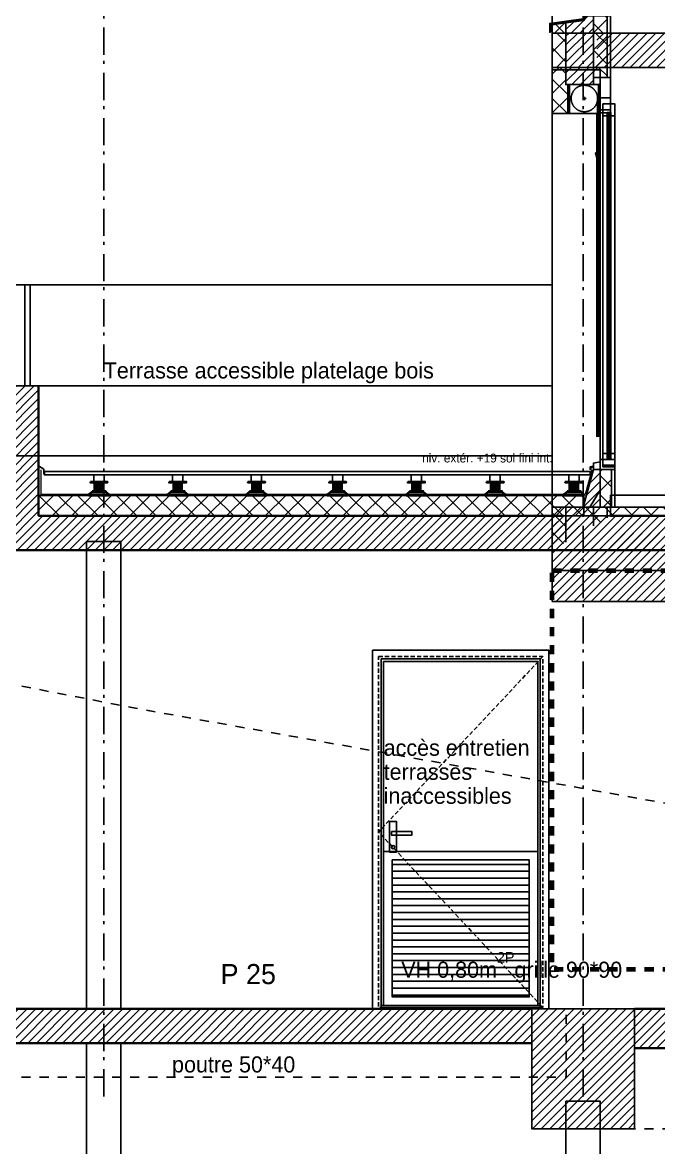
# Model space of a CAD drawing. Header units: centimetres. Extents: x -35664 to 50682, y -23001 to 23705.
# Drawn here: x 8104 to 8475, y -13744 to -13087 of the extents above; entities that cross this region are included whole.
import ezdxf

# ---------------------------------------------------------------- set-up
doc = ezdxf.new("R2010")
doc.units = ezdxf.units.CM
doc.header["$PDMODE"] = 67
for name, pattern in [('Style de ligne -14', [0.147638, 0.098425, -0.049213]), ('Style de ligne -6', [1.04164, 0.625, -0.20828, 0.06943, -0.13893]), ('VW-01', [0.41656, 0.20828, -0.20828]), ('VW-02', [0.69435, 0.48607, -0.20828])]:
    doc.linetypes.add(name, pattern=pattern)
doc.layers.get('0').update_dxf_attribs({"color": 252})
doc.layers.add('B BATI-murs', color=252, linetype='Continuous', lineweight=35)
for name, color, linetype in [('B BATI-murs_Hatch', 252, 'Continuous'), ('B GÈnÈral_Hatch', 252, 'Continuous'), ('B Général', 252, 'Continuous'), ('C ANNOTATIONS-prestations', 252, 'Continuous'), ('C ANNOTATIONS-texte', 252, 'Continuous'), ('GÈnÈral_Hatch', 252, 'Continuous'), ('Général', 252, 'Continuous'), ('prlm-Coupe', 252, 'Continuous'), ('prlm-GT', 242, 'Continuous')]:
    doc.layers.add(name, color=color, linetype=linetype)
doc.styles.add('Eurostile', font='Eurosti.TTF')
doc.styles.add('Eurostile (italic)', font='Eurostib.TTF')
doc.dimstyles.new('100é', dxfattribs={"dimtxt": 16.471002, "dimasz": 6.232178, "dimexe": 10, "dimexo": 25, "dimgap": 1, "dimtad": 1, "dimdec": 1, "dimtxsty": 'Eurostile', "dimblk": 'A 90.VW_SLASH', "dimblk1": 'A 90.VW_SLASH', "dimblk2": 'A 90.VW_SLASH', "dimcen": 0, "dimdle": 10, "dimazin": 0, "dimtfac": 1, "dimtdec": 1, "dimtix": 1, "dimtmove": 0, "dimatfit": 0, "dimldrblk": 'A 90.VW_FILLEDARROW', "dimfxl": 1, "dimfrac": 2, "dimtolj": 1, "dimarcsym": 0})
pattern_1 = [(45, (-23116.8977, 10090.366), (2.4253472, -2.6458333), [])]
pattern_2 = [(315, (-23116.898, 10090.366), (5.656854, 5.656854), []), (45, (-23116.898, 10090.366), (5.656854, -5.656854), [])]
pattern_3 = [(45, (0, 0), (-5.656854, 5.656854), []), (135, (0, 0), (5.656854, 5.656854), [])]
pattern_4 = [(45, (0, 0), (2.42535, -2.64583), [])]

# ---------------------------------------------------------------- blocks, each defined once
blk = doc.blocks.new('A 90.VW_SLASH')
at = {"linetype": 'ByBlock', "lineweight": -2}
blk.add_line((1.6, 0), (-1, 0), dxfattribs=at)
at = {"linetype": 'Continuous', "lineweight": 20, "flags": 128}
blk.add_lwpolyline([(0.5, 0.5), (-0.5, -0.5)], dxfattribs=at)
blk = doc.blocks.new('*D282')
at = {"layer": 'Defpoints', "color": 0, "transparency": 16777216}
for p in [(2577.01, -12422.69), (9144.82, -12422.69), (9110.95, -14019.85)]:
    blk.add_point(p, dxfattribs=at)
at = {"layer": 'prlm-GT', "color": 0, "lineweight": -2, "transparency": 16777216}
for p, q in [((9119.82, -12422.69), (9154.82, -12422.69)), ((9144.82, -14013.62), (9144.82, -12428.93)), ((9135.95, -14019.85), (9154.82, -14019.85))]:
    blk.add_line(p, q, dxfattribs=at)
at = {"layer": 'prlm-GT', "color": 0, "lineweight": -2, "transparency": 16777216, "xscale": 6.232177734375, "yscale": 6.232177734375, "zscale": 6.232177734375}
for p, rotation in [((9144.82, -12422.69), 90), ((9144.82, -14019.85), 270)]:
    blk.add_blockref('A 90.VW_SLASH', p, dxfattribs=dict(at, rotation=rotation))
at = {"layer": 'prlm-GT', "color": 0, "transparency": 16777216, "insert": (9136.56, -13221.27), "char_height": 16.471, "attachment_point": 5, "rotation": 90, "style": 'Eurostile'}
blk.add_mtext('\\A1;1597.16', dxfattribs=at)
blk = doc.blocks.new('A 90.VW_FILLEDARROW')
at = {"linetype": 'Continuous'}
blk.add_hatch(color=250, dxfattribs=at).paths.add_polyline_path([(-1.6, 0.43), (0, 0), (-1.6, -0.43)])
at = {"linetype": 'Continuous', "flags": 128}
blk.add_lwpolyline([(-1.6, 0.43), (0, 0), (-1.6, -0.43)], close=True, dxfattribs=at)
blk = doc.blocks.new('B 90.F 220 All. fixe Coupe (2D)')
at = {"layer": 'B GÈnÈral_Hatch', "linetype": 'Continuous'}
h = blk.add_hatch(dxfattribs=at)
h.set_pattern_fill('02_ISOLANT', color=256, style=0, pattern_type=2)
h.set_pattern_definition(pattern_3)
h.paths.add_polyline_path([(-116.7, 17), (-89.7, 17), (-89.7, 8), (-106.7, 8), (-106.7, 9), (-116.7, 9)])
for points in [[(-89.7, 9), (-89.8, 9), (-89.8, 7.6), (-106.6, 7.6), (-106.6, 9.1), (-116.7, 9.1), (-116.7, 9), (-106.7, 9), (-106.7, 7.5), (-89.7, 7.5)], [(-66.85, -8.15), (-61.85, -9.49), (-66.85, -10.83)], [(-90.4, -15.1), (28.33, -15.1), (28.33, -15.6), (-90.4, -15.6)], [(-90.4, -17.1), (28.33, -17.1), (28.33, -16.6), (-90.4, -16.6)], [(35.26, -13.43), (119.37, -13.43), (119.37, -13.93), (35.26, -13.93)], [(35.26, -15.43), (119.37, -15.43), (119.37, -14.93), (35.26, -14.93)]]:
    blk.add_hatch(color=250, dxfattribs=at).paths.add_polyline_path(points)
at = {"layer": 'B GÈnÈral_Hatch', "linetype": 'Continuous', "lineweight": 18}
h = blk.add_hatch(dxfattribs=at)
h.set_pattern_fill('50_BETON', color=256, style=0, pattern_type=2)
h.set_pattern_definition(pattern_4)
h.paths.add_polyline_path([(-116.7, -7), (-106.7, -7), (-106.7, 9), (-116.7, 9)])
at = {"layer": 'B GÈnÈral_Hatch', "linetype": 'Continuous'}
h = blk.add_hatch(dxfattribs=at)
h.set_pattern_fill('02_ISOLANT', color=256, style=0, pattern_type=2)
h.set_pattern_definition(pattern_3)
h.paths.add_polyline_path([(-116.7, -15), (-116.7, -7), (-110.7, -7), (-110.7, -15)])
at = {"layer": 'GÈnÈral_Hatch', "linetype": 'Continuous'}
h = blk.add_hatch(dxfattribs=at)
h.set_pattern_fill('02_ISOLANT', color=256, style=0, pattern_type=2)
h.set_pattern_definition(pattern_3)
h.paths.add_polyline_path([(140.27, 9), (134.3, 9), (135.41, 17), (140.27, 17)])
at = {"layer": 'GÈnÈral_Hatch', "linetype": 'Continuous', "lineweight": 18}
h = blk.add_hatch(dxfattribs=at)
h.set_pattern_fill('50_BETON', color=256, style=0, pattern_type=2)
h.set_pattern_definition(pattern_4)
h.paths.add_polyline_path([(140.27, -7), (130.27, -7), (130.26, -3), (132.86, -1.5), (134.3, 9), (140.27, 9)])
at = {"layer": 'GÈnÈral_Hatch', "linetype": 'Continuous'}
h = blk.add_hatch(dxfattribs=at)
h.set_pattern_fill('02_ISOLANT', color=256, style=0, pattern_type=2)
h.set_pattern_definition(pattern_3)
h.paths.add_polyline_path([(140.27, -15), (130.27, -15), (130.27, -7), (140.27, -7)])
at = {"layer": 'B Général', "linetype": 'VW-02', "ltscale": 25.4}
for p, q in [((-99.45, -1.75), (-97.45, -1.75)), ((-98.45, -0.75), (-98.45, -2.75))]:
    blk.add_line(p, q, dxfattribs=at)
at = {"layer": 'B Général', "linetype": 'Continuous'}
for p, q in [((-110.7, -7), (-110.7, -17)), ((-98.55, -9.49), (-61.85, -9.49))]:
    blk.add_line(p, q, dxfattribs=at)
at = {"layer": 'B Général', "linetype": 'Continuous', "flags": 128}
for points in [[(-116.7, 17), (-89.7, 17), (-89.7, 8), (-106.7, 8), (-106.7, 9), (-116.7, 9)], [(-116.7, -7), (-106.7, -7), (-106.7, 9), (-116.7, 9)]]:
    blk.add_lwpolyline(points, dxfattribs=at)
for points in [[(129.79, -2.89), (129.06, -7), (128.6, -7), (129.41, -2.44), (131.9, -1), (134.59, 18.5), (139.92, 18.5), (138.67, 17.31), (137.98, 17.35), (138.67, 18), (135.05, 18), (132.4, -1.27)], [(-89.7, 9), (-89.8, 9), (-89.8, 7.6), (-106.6, 7.6), (-106.6, 9.1), (-116.7, 9.1), (-116.7, 9), (-106.7, 9), (-106.7, 7.5), (-89.7, 7.5), (-89.7, 9)], [(-116.7, -15), (-116.7, -7), (-110.7, -7), (-110.7, -15)], [(-110.7, -11), (-110.7, -7), (-106.7, -7), (-106.7, -11)], [(-90.2, -17), (-110.7, -17), (-110.7, -11), (-90.2, -11)], [(-95.31, -12.6), (26.36, -12.6), (26.36, -19.6), (-95.31, -19.6)], [(-66.85, -8.15), (-61.85, -9.49), (-66.85, -10.83)], [(-116.7, -17), (-116.7, -15), (-110.7, -15), (-110.7, -17)]]:
    blk.add_lwpolyline(points, close=True, dxfattribs=at)
at = {"layer": 'B Général', "linetype": 'Continuous', "lineweight": 25, "flags": 128}
blk.add_lwpolyline([(-106.7, -10), (-106.7, 7), (-89.7, 7), (-89.7, -10)], close=True, dxfattribs=at)
at = {"layer": 'B Général', "flags": 128}
for points in [[(-98.8, -11), (-91.87, -11), (-91.87, -17), (-98.8, -17)], [(-88.43, -15.1), (-88.43, -12.6), (-95.31, -12.6), (-95.31, -19.6), (-88.43, -19.6), (-88.43, -17.1), (-90.4, -17.1), (-90.4, -15.1)], [(26.36, -15.1), (26.36, -12.6), (33.24, -12.6), (33.24, -19.6), (26.36, -19.6), (26.36, -17.1), (28.33, -17.1), (28.33, -15.1)], [(37.24, -13.43), (37.24, -12), (30.36, -12), (30.36, -17), (37.24, -17), (37.24, -15.43), (35.26, -15.43), (35.26, -13.43)], [(117.39, -13.43), (117.39, -12), (124.27, -12), (124.27, -17), (117.39, -17), (117.39, -15.43), (119.37, -15.43), (119.37, -13.43)], [(124.27, -17), (130.27, -17), (130.27, -7), (127.86, -7), (126.27, -11), (124.27, -12)], [(-90.4, -15.1), (28.33, -15.1), (28.33, -15.6), (-90.4, -15.6)], [(-90.4, -17.1), (28.33, -17.1), (28.33, -16.6), (-90.4, -16.6)], [(35.26, -13.43), (119.37, -13.43), (119.37, -13.93), (35.26, -13.93)], [(35.26, -15.43), (119.37, -15.43), (119.37, -14.93), (35.26, -14.93)]]:
    blk.add_lwpolyline(points, close=True, dxfattribs=at)
at = {"layer": 'B Général', "linetype": 'Continuous'}
blk.add_open_spline([(-105.23, -5.59), (-104.2, -7.39), (-100.62, -9.48), (-96.47, -9.5), (-92.87, -7.45), (-90.78, -3.87), (-90.76, 0.28), (-92.81, 3.88), (-96.39, 5.98), (-100.54, 6), (-104.14, 3.94), (-106.23, 0.36), (-106.26, -3.79), (-105.23, -5.59)], degree=2, dxfattribs=at)
at = {"layer": 'Général', "linetype": 'Continuous'}
for p, q in [((-89.7, 17), (135.41, 17)), ((37.24, -12), (117.39, -12)), ((117.39, -17), (37.24, -17)), ((137.4, -15), (130.27, -15)), ((140.27, -17), (130.27, -17))]:
    blk.add_line(p, q, dxfattribs=at)
at = {"layer": 'Général', "linetype": 'Continuous', "flags": 128}
for points in [[(140.27, 9), (134.3, 9), (135.41, 17), (140.27, 17)], [(140.27, -7), (130.27, -7), (130.26, -3), (132.86, -1.5), (134.3, 9), (140.27, 9)], [(140.27, -15), (130.27, -15), (130.27, -7), (140.27, -7)]]:
    blk.add_lwpolyline(points, dxfattribs=at)
blk = doc.blocks.new('B 90.PF 208 Coupe')
at = {"layer": 'B GÈnÈral_Hatch', "linetype": 'Continuous'}
h = blk.add_hatch(dxfattribs=at)
h.set_pattern_fill('02_ISOLANT', color=256, style=0, pattern_type=2)
h.set_pattern_definition(pattern_3)
h.paths.add_polyline_path([(-116.7, 17), (-89.7, 17), (-89.7, 8), (-106.7, 8), (-106.7, 9), (-116.7, 9)])
for points in [[(-89.7, 9), (-89.8, 9), (-89.8, 7.6), (-106.6, 7.6), (-106.6, 9.1), (-116.7, 9.1), (-116.7, 9), (-106.7, 9), (-106.7, 7.5), (-89.7, 7.5)], [(-66.85, -8.15), (-61.85, -9.49), (-66.85, -10.83)], [(-90.4, -15.1), (112.33, -15.1), (112.33, -15.6), (-90.4, -15.6)], [(-90.4, -17.1), (112.33, -17.1), (112.33, -16.6), (-90.4, -16.6)]]:
    blk.add_hatch(color=250, dxfattribs=at).paths.add_polyline_path(points)
at = {"layer": 'B GÈnÈral_Hatch', "linetype": 'Continuous', "lineweight": 18}
h = blk.add_hatch(dxfattribs=at)
h.set_pattern_fill('50_BETON', color=256, style=0, pattern_type=2)
h.set_pattern_definition(pattern_4)
h.paths.add_polyline_path([(-116.7, -7), (-106.7, -7), (-106.7, 9), (-116.7, 9)])
h = blk.add_hatch(dxfattribs=at)
h.set_pattern_fill('50_BETON', color=256, style=0, pattern_type=2)
h.set_pattern_definition(pattern_4)
h.paths.add_polyline_path([(140.3, -11), (140.3, -1), (118.3, -7), (118.3, -11)])
at = {"layer": 'B GÈnÈral_Hatch', "linetype": 'Continuous'}
h = blk.add_hatch(dxfattribs=at)
h.set_pattern_fill('02_ISOLANT', color=256, style=0, pattern_type=2)
h.set_pattern_definition(pattern_3)
h.paths.add_polyline_path([(-116.7, -15), (-116.7, -7), (-110.7, -7), (-110.7, -15)])
at = {"layer": 'GÈnÈral_Hatch', "linetype": 'Continuous'}
h = blk.add_hatch(dxfattribs=at)
h.set_pattern_fill('02_ISOLANT', color=256, style=0, pattern_type=2)
h.set_pattern_definition(pattern_3)
h.paths.add_polyline_path([(118.3, -11), (140.3, -11), (140.3, -17.6), (118.3, -17.6)])
at = {"layer": 'B Général', "linetype": 'VW-02', "ltscale": 25.4}
for p, q in [((-99.45, -1.75), (-97.45, -1.75)), ((-98.45, -0.75), (-98.45, -2.75))]:
    blk.add_line(p, q, dxfattribs=at)
at = {"layer": 'B Général', "linetype": 'Continuous'}
for p, q in [((-110.7, -7), (-110.7, -17)), ((92.64, -11), (-101.87, -11)), ((-98.55, -9.49), (-61.85, -9.49)), ((-90.2, -9), (99.2, -9)), ((-90.2, -10), (99.2, -10))]:
    blk.add_line(p, q, dxfattribs=at)
at = {"layer": 'B Général', "linetype": 'Continuous', "flags": 128}
for points in [[(-116.7, 17), (-89.7, 17), (-89.7, 8), (-106.7, 8), (-106.7, 9), (-116.7, 9)], [(-116.7, -7), (-106.7, -7), (-106.7, 9), (-116.7, 9)]]:
    blk.add_lwpolyline(points, dxfattribs=at)
for points in [[(-115.2, 17), (140.3, 17), (140.3, -5), (130.3, -11), (126.3, -11), (126.3, -11), (-115.2, -11)], [(-89.7, 9), (-89.8, 9), (-89.8, 7.6), (-106.6, 7.6), (-106.6, 9.1), (-116.7, 9.1), (-116.7, 9), (-106.7, 9), (-106.7, 7.5), (-89.7, 7.5), (-89.7, 9)], [(-116.7, -15), (-116.7, -7), (-110.7, -7), (-110.7, -15)], [(-110.7, -11), (-110.7, -7), (-106.7, -7), (-106.7, -11)], [(-90.2, -17), (-110.7, -17), (-110.7, -11), (-90.2, -11)], [(-95.31, -12.6), (116.65, -12.6), (116.65, -19.6), (-95.31, -19.6)], [(-66.85, -8.15), (-61.85, -9.49), (-66.85, -10.83)], [(-116.7, -17), (-116.7, -15), (-110.7, -15), (-110.7, -17)]]:
    blk.add_lwpolyline(points, close=True, dxfattribs=at)
at = {"layer": 'B Général', "linetype": 'Continuous', "lineweight": 25, "flags": 128}
for points in [[(-106.7, -10), (-106.7, 7), (-89.7, 7), (-89.7, -10)], [(140.3, -11), (140.3, -1), (140.3, -1), (140.3, -1), (118.3, -7), (118.3, -11)]]:
    blk.add_lwpolyline(points, close=True, dxfattribs=at)
at = {"layer": 'B Général', "flags": 128}
for points in [[(-98.8, -11), (-91.87, -11), (-91.87, -17), (-98.8, -17)], [(-88.43, -15.1), (-88.43, -12.6), (-95.31, -12.6), (-95.31, -19.6), (-88.43, -19.6), (-88.43, -17.1), (-90.4, -17.1), (-90.4, -15.1)], [(108.86, -15.1), (108.86, -12.6), (115.74, -12.6), (115.74, -19.6), (108.86, -19.6), (108.86, -17.1), (110.83, -17.1), (110.83, -15.1)], [(112.3, -19.6), (112.3, -11), (113.8, -11), (114.48, -7), (118.3, -7), (118.3, -19.6)], [(-90.4, -15.1), (112.33, -15.1), (112.33, -15.6), (-90.4, -15.6)], [(-90.4, -17.1), (112.33, -17.1), (112.33, -16.6), (-90.4, -16.6)]]:
    blk.add_lwpolyline(points, close=True, dxfattribs=at)
at = {"layer": 'B Général', "linetype": 'Continuous'}
blk.add_open_spline([(-105.23, -5.59), (-104.2, -7.39), (-100.62, -9.48), (-96.47, -9.5), (-92.87, -7.45), (-90.78, -3.87), (-90.76, 0.28), (-92.81, 3.88), (-96.39, 5.98), (-100.54, 6), (-104.14, 3.94), (-106.23, 0.36), (-106.26, -3.79), (-105.23, -5.59)], degree=2, dxfattribs=at)
at = {"layer": 'Général', "linetype": 'Continuous'}
for p, q in [((118.19, -5.47), (118.19, -5.02)), ((118.3, -17.6), (140.3, -17.6)), ((118.3, -19.6), (140.3, -19.6))]:
    blk.add_line(p, q, dxfattribs=at)
at = {"layer": 'Général', "linetype": 'Continuous', "flags": 128}
for points in [[(116.34, -7), (116.69, -5.02), (118.19, -5.02), (117.82, -5.02)], [(116.8, -7), (117.07, -5.47), (118.19, -5.47)]]:
    blk.add_lwpolyline(points, dxfattribs=at)
blk.add_lwpolyline([(118.3, -11), (140.3, -11), (140.3, -17.6), (118.3, -17.6)], close=True, dxfattribs=at)
blk = doc.blocks.new('B 90.PP 93.204_PF 1_2h_Elevation')
at = {"layer": 'B Général', "linetype": 'Continuous', "flags": 128}
for points in [[(-51.5, 104.75), (51.5, 104.75), (51.5, -104.75), (-51.5, -104.75)], [(-46.5, 99.75), (46.5, 99.75), (46.5, -102.75), (-46.5, -102.75)], [(-45, 98.25), (45, 98.25), (45, -102.75), (-45, -102.75)], [(-46.5, -102.75), (46.5, -102.75), (46.5, -103.95), (-46.5, -103.95)]]:
    blk.add_lwpolyline(points, close=True, dxfattribs=at)
at = {"layer": 'B Général', "linetype": 'Style de ligne -14', "ltscale": 25.4, "flags": 128}
blk.add_lwpolyline([(-48, 101.05), (48, 101.05), (48, -103.95), (-48, -103.95)], close=True, dxfattribs=at)
blk.add_lwpolyline([(48, 101.05), (-48, -1.45), (48, -103.95)], dxfattribs=at)
at = {"layer": 'B Général', "flags": 128}
for points in [[(-41.5, 4.75), (-37.5, 4.75), (-37.5, -13.25), (-41.5, -13.25)], [(-40.5, -1.25), (-28.5, -1.25), (-28.5, -3.25), (-40.5, -3.25)]]:
    blk.add_lwpolyline(points, close=True, dxfattribs=at)
at = {"layer": 'B Général'}
blk.add_circle((-39.5, -10.25), 1, dxfattribs=at)
blk = doc.blocks.new('B 90.Groupe-580-1')
at = {"layer": 'B GÈnÈral_Hatch', "linetype": 'Continuous'}
h = blk.add_hatch(dxfattribs=at)
h.set_pattern_fill('BARDAGE BOIS-2', color=256, scale=0.23622, angle=90, style=0, pattern_type=2)
h.set_pattern_definition([(180, (83649.842, -62333.683), (2e-16, 4.01574803), [])])
h.paths.add_polyline_path([(8324.98, -6193.37), (8404.98, -6193.37), (8404.98, -6273.37), (8324.98, -6273.37)])
at = {"layer": 'B Général', "linetype": 'Continuous', "flags": 128}
for points in [[(8319.98, -6188.37), (8409.98, -6188.37), (8409.98, -6278.37), (8319.98, -6278.37)], [(8324.98, -6193.37), (8404.98, -6193.37), (8404.98, -6273.37), (8324.98, -6273.37)]]:
    blk.add_lwpolyline(points, close=True, dxfattribs=at)
at = {"layer": 'B Général'}
blk.add_blockref('B 90.PP 93.204_PF 1_2h_Elevation', (8364.98, -6175.62), dxfattribs=at)
at = {"layer": 'C ANNOTATIONS-texte', "insert": (8319.98, -6123.15), "char_height": 9.3982, "width": 103, "attachment_point": 1, "line_spacing_factor": 0.895453, "style": 'Eurostile (italic)'}
blk.add_mtext('accès entretien \\Pterrasses inaccessibles', dxfattribs=at)
at = {"layer": 'C ANNOTATIONS-texte', "attachment_point": 1, "line_spacing_factor": 0.895453, "style": 'Eurostile (italic)'}
for s, insert, char_height in [('VH 0,80m{\\H0.6667x;\\S2P^ ;}grille 90*90', (8330.29, -6247.18), 9.3982), ('P 25', (8224.77, -6254.19), 11.748)]:
    blk.add_mtext(s, dxfattribs=dict(at, insert=insert, char_height=char_height))
blk = doc.blocks.new('B 90.Groupe-850-1')
at = {"layer": 'B BATI-murs_Hatch', "linetype": 'Continuous'}
for points in [[(8288.09, -5972.44), (8298.09, -5972.44), (8298.09, -5972.94), (8288.09, -5972.94)], [(8290.59, -5972.94), (8295.59, -5972.94), (8295.59, -5977.94), (8290.59, -5977.94)], [(8287.09, -5979.94), (8299.09, -5979.94), (8299.09, -5980.44), (8287.09, -5980.44)], [(8289.09, -5977.94), (8297.09, -5977.94), (8297.09, -5978.44), (8289.09, -5978.44)]]:
    blk.add_hatch(color=250, dxfattribs=at).paths.add_polyline_path(points)
at = {"layer": 'B BATI-murs', "linetype": 'Continuous'}
for p, q in [((8287.09, -5979.94), (8289.09, -5978.44)), ((8297.09, -5978.44), (8299.09, -5979.94))]:
    blk.add_line(p, q, dxfattribs=at)
at = {"layer": 'B BATI-murs', "linetype": 'Continuous', "flags": 128}
for points in [[(8288.09, -5972.44), (8298.09, -5972.44), (8298.09, -5972.94), (8288.09, -5972.94)], [(8290.59, -5972.94), (8295.59, -5972.94), (8295.59, -5977.94), (8290.59, -5977.94)], [(8287.09, -5979.94), (8299.09, -5979.94), (8299.09, -5980.44), (8287.09, -5980.44)], [(8289.09, -5977.94), (8297.09, -5977.94), (8297.09, -5978.44), (8289.09, -5978.44)]]:
    blk.add_lwpolyline(points, close=True, dxfattribs=at)
blk = doc.blocks.new('B 90.Groupe-851-1')
at = {"layer": 'B BATI-murs_Hatch', "linetype": 'Continuous'}
for points in [[(8426.09, -5972.44), (8436.09, -5972.44), (8436.09, -5972.94), (8426.09, -5972.94)], [(8428.59, -5972.94), (8433.59, -5972.94), (8433.59, -5977.94), (8428.59, -5977.94)], [(8425.09, -5979.94), (8437.09, -5979.94), (8437.09, -5980.44), (8425.09, -5980.44)], [(8427.09, -5977.94), (8435.09, -5977.94), (8435.09, -5978.44), (8427.09, -5978.44)]]:
    blk.add_hatch(color=250, dxfattribs=at).paths.add_polyline_path(points)
at = {"layer": 'B BATI-murs', "linetype": 'Continuous'}
for p, q in [((8425.09, -5979.94), (8427.09, -5978.44)), ((8435.09, -5978.44), (8437.09, -5979.94))]:
    blk.add_line(p, q, dxfattribs=at)
at = {"layer": 'B BATI-murs', "linetype": 'Continuous', "flags": 128}
for points in [[(8426.09, -5972.44), (8436.09, -5972.44), (8436.09, -5972.94), (8426.09, -5972.94)], [(8428.59, -5972.94), (8433.59, -5972.94), (8433.59, -5977.94), (8428.59, -5977.94)], [(8425.09, -5979.94), (8437.09, -5979.94), (8437.09, -5980.44), (8425.09, -5980.44)], [(8427.09, -5977.94), (8435.09, -5977.94), (8435.09, -5978.44), (8427.09, -5978.44)]]:
    blk.add_lwpolyline(points, close=True, dxfattribs=at)
blk = doc.blocks.new('B 90.Groupe-852-1')
at = {"layer": 'B BATI-murs_Hatch', "linetype": 'Continuous'}
for points in [[(8380.09, -5972.44), (8390.09, -5972.44), (8390.09, -5972.94), (8380.09, -5972.94)], [(8382.59, -5972.94), (8387.59, -5972.94), (8387.59, -5977.94), (8382.59, -5977.94)], [(8379.09, -5979.94), (8391.09, -5979.94), (8391.09, -5980.44), (8379.09, -5980.44)], [(8381.09, -5977.94), (8389.09, -5977.94), (8389.09, -5978.44), (8381.09, -5978.44)]]:
    blk.add_hatch(color=250, dxfattribs=at).paths.add_polyline_path(points)
at = {"layer": 'B BATI-murs', "linetype": 'Continuous'}
for p, q in [((8379.09, -5979.94), (8381.09, -5978.44)), ((8389.09, -5978.44), (8391.09, -5979.94))]:
    blk.add_line(p, q, dxfattribs=at)
at = {"layer": 'B BATI-murs', "linetype": 'Continuous', "flags": 128}
for points in [[(8380.09, -5972.44), (8390.09, -5972.44), (8390.09, -5972.94), (8380.09, -5972.94)], [(8382.59, -5972.94), (8387.59, -5972.94), (8387.59, -5977.94), (8382.59, -5977.94)], [(8379.09, -5979.94), (8391.09, -5979.94), (8391.09, -5980.44), (8379.09, -5980.44)], [(8381.09, -5977.94), (8389.09, -5977.94), (8389.09, -5978.44), (8381.09, -5978.44)]]:
    blk.add_lwpolyline(points, close=True, dxfattribs=at)
blk = doc.blocks.new('B 90.Groupe-853-1')
at = {"layer": 'B BATI-murs_Hatch', "linetype": 'Continuous'}
for points in [[(8334.09, -5972.44), (8344.09, -5972.44), (8344.09, -5972.94), (8334.09, -5972.94)], [(8336.59, -5972.94), (8341.59, -5972.94), (8341.59, -5977.94), (8336.59, -5977.94)], [(8333.09, -5979.94), (8345.09, -5979.94), (8345.09, -5980.44), (8333.09, -5980.44)], [(8335.09, -5977.94), (8343.09, -5977.94), (8343.09, -5978.44), (8335.09, -5978.44)]]:
    blk.add_hatch(color=250, dxfattribs=at).paths.add_polyline_path(points)
at = {"layer": 'B BATI-murs', "linetype": 'Continuous'}
for p, q in [((8333.09, -5979.94), (8335.09, -5978.44)), ((8343.09, -5978.44), (8345.09, -5979.94))]:
    blk.add_line(p, q, dxfattribs=at)
at = {"layer": 'B BATI-murs', "linetype": 'Continuous', "flags": 128}
for points in [[(8334.09, -5972.44), (8344.09, -5972.44), (8344.09, -5972.94), (8334.09, -5972.94)], [(8336.59, -5972.94), (8341.59, -5972.94), (8341.59, -5977.94), (8336.59, -5977.94)], [(8333.09, -5979.94), (8345.09, -5979.94), (8345.09, -5980.44), (8333.09, -5980.44)], [(8335.09, -5977.94), (8343.09, -5977.94), (8343.09, -5978.44), (8335.09, -5978.44)]]:
    blk.add_lwpolyline(points, close=True, dxfattribs=at)
blk = doc.blocks.new('B 90.Groupe-854-1')
at = {"layer": 'B BATI-murs_Hatch', "linetype": 'Continuous'}
for points in [[(8240.69, -5972.44), (8250.69, -5972.44), (8250.69, -5972.94), (8240.69, -5972.94)], [(8243.19, -5972.94), (8248.19, -5972.94), (8248.19, -5977.94), (8243.19, -5977.94)], [(8239.69, -5979.94), (8251.69, -5979.94), (8251.69, -5980.44), (8239.69, -5980.44)], [(8241.69, -5977.94), (8249.69, -5977.94), (8249.69, -5978.44), (8241.69, -5978.44)]]:
    blk.add_hatch(color=250, dxfattribs=at).paths.add_polyline_path(points)
at = {"layer": 'B BATI-murs', "linetype": 'Continuous'}
for p, q in [((8239.69, -5979.94), (8241.69, -5978.44)), ((8249.69, -5978.44), (8251.69, -5979.94))]:
    blk.add_line(p, q, dxfattribs=at)
at = {"layer": 'B BATI-murs', "linetype": 'Continuous', "flags": 128}
for points in [[(8240.69, -5972.44), (8250.69, -5972.44), (8250.69, -5972.94), (8240.69, -5972.94)], [(8243.19, -5972.94), (8248.19, -5972.94), (8248.19, -5977.94), (8243.19, -5977.94)], [(8239.69, -5979.94), (8251.69, -5979.94), (8251.69, -5980.44), (8239.69, -5980.44)], [(8241.69, -5977.94), (8249.69, -5977.94), (8249.69, -5978.44), (8241.69, -5978.44)]]:
    blk.add_lwpolyline(points, close=True, dxfattribs=at)
blk = doc.blocks.new('B 90.Groupe-855-1')
at = {"layer": 'B BATI-murs_Hatch', "linetype": 'Continuous'}
for points in [[(8194.69, -5972.44), (8204.69, -5972.44), (8204.69, -5972.94), (8194.69, -5972.94)], [(8197.19, -5972.94), (8202.19, -5972.94), (8202.19, -5977.94), (8197.19, -5977.94)], [(8193.69, -5979.94), (8205.69, -5979.94), (8205.69, -5980.44), (8193.69, -5980.44)], [(8195.69, -5977.94), (8203.69, -5977.94), (8203.69, -5978.44), (8195.69, -5978.44)]]:
    blk.add_hatch(color=250, dxfattribs=at).paths.add_polyline_path(points)
at = {"layer": 'B BATI-murs', "linetype": 'Continuous'}
for p, q in [((8193.69, -5979.94), (8195.69, -5978.44)), ((8203.69, -5978.44), (8205.69, -5979.94))]:
    blk.add_line(p, q, dxfattribs=at)
at = {"layer": 'B BATI-murs', "linetype": 'Continuous', "flags": 128}
for points in [[(8194.69, -5972.44), (8204.69, -5972.44), (8204.69, -5972.94), (8194.69, -5972.94)], [(8197.19, -5972.94), (8202.19, -5972.94), (8202.19, -5977.94), (8197.19, -5977.94)], [(8193.69, -5979.94), (8205.69, -5979.94), (8205.69, -5980.44), (8193.69, -5980.44)], [(8195.69, -5977.94), (8203.69, -5977.94), (8203.69, -5978.44), (8195.69, -5978.44)]]:
    blk.add_lwpolyline(points, close=True, dxfattribs=at)
blk = doc.blocks.new('B 90.Groupe-856-1')
at = {"layer": 'B BATI-murs_Hatch', "linetype": 'Continuous'}
for points in [[(8148.69, -5972.44), (8158.69, -5972.44), (8158.69, -5972.94), (8148.69, -5972.94)], [(8151.19, -5972.94), (8156.19, -5972.94), (8156.19, -5977.94), (8151.19, -5977.94)], [(8147.69, -5979.94), (8159.69, -5979.94), (8159.69, -5980.44), (8147.69, -5980.44)], [(8149.69, -5977.94), (8157.69, -5977.94), (8157.69, -5978.44), (8149.69, -5978.44)]]:
    blk.add_hatch(color=250, dxfattribs=at).paths.add_polyline_path(points)
at = {"layer": 'B BATI-murs', "linetype": 'Continuous'}
for p, q in [((8147.69, -5979.94), (8149.69, -5978.44)), ((8157.69, -5978.44), (8159.69, -5979.94))]:
    blk.add_line(p, q, dxfattribs=at)
at = {"layer": 'B BATI-murs', "linetype": 'Continuous', "flags": 128}
for points in [[(8148.69, -5972.44), (8158.69, -5972.44), (8158.69, -5972.94), (8148.69, -5972.94)], [(8151.19, -5972.94), (8156.19, -5972.94), (8156.19, -5977.94), (8151.19, -5977.94)], [(8147.69, -5979.94), (8159.69, -5979.94), (8159.69, -5980.44), (8147.69, -5980.44)], [(8149.69, -5977.94), (8157.69, -5977.94), (8157.69, -5978.44), (8149.69, -5978.44)]]:
    blk.add_lwpolyline(points, close=True, dxfattribs=at)
blk = doc.blocks.new('B 90.Groupe-857-1')
at = {"layer": 'B GÈnÈral_Hatch', "linetype": 'Continuous'}
h = blk.add_hatch(dxfattribs=at)
h.set_pattern_fill('02_ISOLANT', color=256, style=0, pattern_type=2)
h.set_pattern_definition(pattern_3)
h.paths.add_polyline_path([(8118.49, -5980.44), (8437, -5980.44), (8437, -5992.44), (8118.49, -5992.44)])
at = {"layer": 'B Général', "flags": 128}
blk.add_lwpolyline([(8121.48, -5968.02), (8121.48, -5965.02), (8118.48, -5963.12), (8118.49, -5960.02)], dxfattribs=at)
at = {"layer": 'B Général', "lineweight": 18, "flags": 128}
blk.add_lwpolyline([(8441.57, -5965.4), (8437.6, -5979.94), (8119.99, -5979.94), (8119.99, -5965.44)], dxfattribs=at)
at = {"layer": 'B Général', "linetype": 'Continuous', "flags": 128}
blk.add_lwpolyline([(8118.49, -5980.44), (8437, -5980.44), (8437, -5992.44), (8118.49, -5992.44)], close=True, dxfattribs=at)
at = {"layer": 'Général', "linetype": 'Continuous', "flags": 128}
for points in [[(8121.84, -5966.44), (8440.51, -5966.44), (8440.51, -5968.44), (8121.84, -5968.44)], [(8150.69, -5968.44), (8156.69, -5968.44), (8156.69, -5972.7), (8150.69, -5972.7)], [(8196.69, -5968.44), (8202.69, -5968.44), (8202.69, -5972.7), (8196.69, -5972.7)], [(8242.69, -5968.44), (8248.69, -5968.44), (8248.69, -5972.7), (8242.69, -5972.7)], [(8290.09, -5968.44), (8296.09, -5968.44), (8296.09, -5973.27), (8290.09, -5973.27)], [(8336.09, -5968.44), (8342.09, -5968.44), (8342.09, -5972.7), (8336.09, -5972.7)], [(8382.09, -5968.44), (8388.09, -5968.44), (8388.09, -5972.7), (8382.09, -5972.7)], [(8428.09, -5968.44), (8434.09, -5968.44), (8434.09, -5972.7), (8428.09, -5972.7)]]:
    blk.add_lwpolyline(points, close=True, dxfattribs=at)
at = {"layer": 'Général'}
for name in ['B 90.Groupe-856-1', 'B 90.Groupe-855-1', 'B 90.Groupe-854-1', 'B 90.Groupe-850-1', 'B 90.Groupe-853-1', 'B 90.Groupe-852-1', 'B 90.Groupe-851-1']:
    blk.add_blockref(name, (0, 0), dxfattribs=at)
at = {"layer": 'C ANNOTATIONS-prestations', "insert": (8342.45, -5956.02), "char_height": 5.169, "attachment_point": 1, "line_spacing_factor": 0.895453, "style": 'Eurostile (italic)'}
blk.add_mtext('niv. extér. +19 sol fini int.', dxfattribs=at)
blk = doc.blocks.new('B 90.axes 2')
at = {"layer": 'B Général', "linetype": 'Style de ligne -6', "ltscale": 25.4}
for p, q in [((490.672, -1173.93), (490.672, 1361.07)), ((770.672, -1173.93), (770.672, 1361.07))]:
    blk.add_line(p, q, dxfattribs=at)
blk = doc.blocks.new('A$C373B78D5')
at = {"layer": 'B GÈnÈral_Hatch', "linetype": 'Continuous'}
h = blk.add_hatch(dxfattribs=at)
h.set_pattern_fill('02_ISOLANT', color=256, angle=-90, style=0, pattern_type=2)
h.set_pattern_definition(pattern_2)
h.paths.add_polyline_path([(-14690.41, 4380.03), (-14698.41, 4380.03), (-14698.41, 4360), (-14690.41, 4360)])
at = {"layer": 'B GÈnÈral_Hatch', "linetype": 'Continuous', "lineweight": 18}
h = blk.add_hatch(dxfattribs=at)
h.set_pattern_fill('50_BETON', color=256, style=0, pattern_type=2)
h.set_pattern_definition(pattern_1)
h.paths.add_polyline_path([(-14674.41, 4380.03), (-14690.41, 4380.03), (-14690.41, 4360), (-14674.41, 4360)])
at = {"layer": 'B GÈnÈral_Hatch', "linetype": 'Continuous'}
h = blk.add_hatch(dxfattribs=at)
h.set_pattern_fill('02_ISOLANT', color=256, angle=-90, style=0, pattern_type=2)
h.set_pattern_definition(pattern_2)
h.paths.add_polyline_path([(-14666.41, 4380.03), (-14674.41, 4380.03), (-14674.41, 4360), (-14666.41, 4360)])
at = {"layer": 'B GÈnÈral_Hatch', "linetype": 'Continuous', "lineweight": 18}
h = blk.add_hatch(dxfattribs=at)
h.set_pattern_fill('50_BETON', color=256, style=0, pattern_type=2)
h.set_pattern_definition(pattern_1)
h.paths.add_polyline_path([(-14672.41, 4380), (-14672.41, 4360), (-14074.41, 4360), (-14074.41, 4380)])
h = blk.add_hatch(dxfattribs=at)
h.set_pattern_fill('50_BETON', color=256, style=0, pattern_type=2)
h.set_pattern_definition(pattern_1)
h.paths.add_polyline_path([(-15018.41, 4077.92), (-14998.41, 4097.92), (-14998.41, 4174), (-15018.41, 4174)])
at = {"layer": 'B GÈnÈral_Hatch', "linetype": 'Continuous'}
h = blk.add_hatch(dxfattribs=at)
h.set_pattern_fill('02_ISOLANT', color=256, angle=-90, style=0, pattern_type=2)
h.set_pattern_definition(pattern_2)
h.paths.add_polyline_path([(-14690.41, 4103), (-14698.41, 4103), (-14698.41, 4078), (-14690.41, 4082.7)])
at = {"layer": 'B GÈnÈral_Hatch', "linetype": 'Continuous', "lineweight": 18}
h = blk.add_hatch(dxfattribs=at)
h.set_pattern_fill('50_BETON', color=256, style=0, pattern_type=2)
h.set_pattern_definition(pattern_1)
h.paths.add_polyline_path([(-14674.41, 4103), (-14690.41, 4103), (-14690.41, 4082.7), (-14674.41, 4092.12)])
at = {"layer": 'B GÈnÈral_Hatch', "linetype": 'Continuous'}
h = blk.add_hatch(dxfattribs=at)
h.set_pattern_fill('02_ISOLANT', color=256, style=0, pattern_type=2)
h.set_pattern_definition([(45, (-23116.898, 10090.366), (-5.656854, 5.656854), []), (135, (-23116.898, 10090.366), (5.656854, 5.656854), [])])
h.paths.add_polyline_path([(-14679.9, 4103), (-14076.41, 4103), (-14076.41, 4098), (-14679.9, 4098)])
h = blk.add_hatch(dxfattribs=at)
h.set_pattern_fill('02_ISOLANT', color=256, angle=-90, style=0, pattern_type=2)
h.set_pattern_definition(pattern_2)
h.paths.add_polyline_path([(-14666.41, 4103), (-14674.41, 4103), (-14674.41, 4092.12), (-14666.41, 4096.82)])
at = {"layer": 'B GÈnÈral_Hatch', "linetype": 'Continuous', "lineweight": 18}
h = blk.add_hatch(dxfattribs=at)
h.set_pattern_fill('50_BETON', color=256, style=0, pattern_type=2)
h.set_pattern_definition(pattern_1)
h.paths.add_polyline_path([(-14691.91, 4077.92), (-14691.91, 4097.92), (-14998.41, 4097.92), (-15018.41, 4077.92)])
h = blk.add_hatch(dxfattribs=at)
h.set_pattern_fill('50_BETON', color=256, style=0, pattern_type=2)
h.set_pattern_definition(pattern_1)
h.paths.add_polyline_path([(-14076.41, 4078), (-14076.41, 4098), (-14664.41, 4098), (-14698.41, 4078)])
h = blk.add_hatch(dxfattribs=at)
h.set_pattern_fill('50_BETON', color=256, style=0, pattern_type=2)
h.set_pattern_definition(pattern_1)
h.paths.add_polyline_path([(-14698.41, 4098), (-14628.41, 4098), (-14628.41, 4048), (-14698.41, 4048)])
h = blk.add_hatch(dxfattribs=at)
h.set_pattern_fill('50_BETON', color=256, style=0, pattern_type=2)
h.set_pattern_definition(pattern_1)
h.paths.add_polyline_path([(-18095.93, 3810.01), (-18095.93, 3790.01), (-14710.42, 3789.98), (-14710.42, 3809.98)])
h = blk.add_hatch(dxfattribs=at)
h.set_pattern_fill('50_BETON', color=256, style=0, pattern_type=2)
h.set_pattern_definition(pattern_1)
h.paths.add_polyline_path([(-14710.42, 3809.98), (-14650.42, 3809.98), (-14650.42, 3739.98), (-14710.42, 3739.98)])
h = blk.add_hatch(dxfattribs=at)
h.set_pattern_fill('50_BETON', color=256, style=0, pattern_type=2)
h.set_pattern_definition(pattern_1)
h.paths.add_polyline_path([(-14650.42, 3809.98), (-14650.42, 3786.98), (-14096.21, 3786.98), (-14096.21, 3809.98)])
at = {"layer": 'B GÈnÈral_Hatch'}
for points in [[(-14698.41, 4066), (-14698.41, 4077.92), (-15512.41, 4077.92), (-15512.41, 4363), (-18095.93, 4363), (-18095.93, 3503), (-16050.74, 3503), (-16050.09, 3203), (-11176.45, 3203), (-11176.45, 3512), (-11666.56, 3512), (-11666.56, 3480), (-11684.56, 3480), (-11684.56, 3771), (-14076.41, 3771), (-14076.41, 4066)], [(-15396.41, 4233), (-14698.41, 4233), (-14698.41, 4174), (-15396.41, 4174)]]:
    blk.add_lwpolyline(points, close=True, dxfattribs=at)
at = {"layer": 'B Général', "linetype": 'Continuous'}
for p, q in [((-14698.41, 4380.03), (-14698.41, 4360)), ((-14698.41, 4380.03), (-14698.41, 4360)), ((-14698.41, 4380.03), (-14664.41, 4380.03)), ((-14690.41, 4380.03), (-14690.41, 4360)), ((-14690.41, 4380.03), (-14690.41, 4360)), ((-14674.41, 4380.03), (-14674.41, 4360)), ((-14674.41, 4380.03), (-14674.41, 4360)), ((-14672.41, 4380), (-14074.41, 4380)), ((-14666.41, 4380.03), (-14666.41, 4360)), ((-14666.41, 4380.03), (-14666.41, 4360)), ((-14664.41, 4380.03), (-14664.41, 4360)), ((-14664.41, 4380.03), (-14664.41, 4360)), ((-14698.41, 4360), (-14664.41, 4360)), ((-14672.41, 4360), (-14074.41, 4360)), ((-14672.41, 4360), (-14074.41, 4360)), ((-15018.41, 4174), (-14998.41, 4174)), ((-14998.41, 4174), (-14998.41, 4097.92)), ((-14664.41, 4103), (-14664.41, 4110)), ((-14664.41, 4110), (-14074.41, 4110)), ((-14664.41, 4110), (-14074.41, 4110)), ((-14698.41, 4103), (-14698.41, 4078)), ((-14698.41, 4103), (-14698.41, 4078)), ((-14698.41, 4103), (-14664.41, 4103)), ((-14690.41, 4103), (-14690.41, 4082.7)), ((-14690.41, 4103), (-14690.41, 4082.7)), ((-14674.41, 4103), (-14674.41, 4092.12)), ((-14674.41, 4103), (-14674.41, 4092.12)), ((-14666.41, 4103), (-14666.41, 4096.82)), ((-14666.41, 4103), (-14666.41, 4096.82)), ((-14664.41, 4103), (-14664.41, 4098)), ((-14664.41, 4103), (-14664.41, 4098)), ((-14664.41, 4103), (-14074.41, 4103)), ((-14664.41, 4103), (-14074.41, 4103)), ((-14998.41, 4097.92), (-14699.91, 4097.92)), ((-14664.41, 4098), (-14076.41, 4098)), ((-15018.41, 4077.92), (-14699.91, 4077.92)), ((-14698.41, 4078), (-14076.41, 4078)), ((-18095.93, 3810.01), (-14710.42, 3809.98)), ((-14650.42, 3809.98), (-14096.21, 3809.98)), ((-18095.93, 3790.01), (-14710.42, 3789.98)), ((-14650.42, 3786.98), (-14096.21, 3786.98))]:
    blk.add_line(p, q, dxfattribs=at)
at = {"layer": 'B Général', "linetype": 'Continuous', "lineweight": 35}
for p, q in [((-14998.41, 4174), (-14998.41, 4097.92)), ((-14998.41, 4097.92), (-14699.91, 4097.92)), ((-14699.91, 4097.92), (-14691.91, 4097.92)), ((-14664.41, 4098), (-14076.41, 4098)), ((-15018.41, 4077.92), (-14699.91, 4077.92)), ((-14691.91, 4077.92), (-14699.91, 4077.92)), ((-14698.41, 4078), (-14076.41, 4078)), ((-18095.93, 3810.01), (-14710.42, 3809.98)), ((-14650.42, 3809.98), (-14096.21, 3809.98)), ((-18095.93, 3790.01), (-14710.42, 3789.98)), ((-14650.42, 3786.98), (-14096.21, 3786.98))]:
    blk.add_line(p, q, dxfattribs=at)
at = {"layer": 'B Général', "linetype": 'Continuous', "flags": 128}
blk.add_lwpolyline([(-13322.41, 5331.87), (-14116.6, 5339.82), (-14116.6, 5035), (-14698.4, 5035), (-14698.4, 4133), (-15478.41, 4133), (-15478.41, 5662), (-16935.01, 5662), (-16935.01, 6009), (-19603.98, 6009), (-19603.98, 5297), (-19865.06, 5297), (-19865.06, 5050), (-19852.84, 5050), (-19852.84, 4090), (-18095.93, 4090), (-18095.93, 3503), (-16050.9, 3503), (-16050.9, 3504.92), (-16050.41, 3504.92), (-16050.41, 3203), (-11164.45, 3203)], dxfattribs=at)
at = {"layer": 'B Général', "linetype": 'VW-01', "lineweight": 25, "ltscale": 25.4, "flags": 128}
blk.add_lwpolyline([(-16891.01, 4385.41), (-15973.64, 4167), (-15682.34, 4147), (-15457.93, 4086), (-14943.95, 3986), (-13906.93, 3800), (-13281.83, 3698), (-12875.89, 3560), (-12464.74, 3554), (-12018.93, 3494), (-11144.45, 3377.7)], dxfattribs=at)
at = {"layer": 'B Général', "linetype": 'Continuous', "flags": 128}
for points in [[(-15396.41, 4233), (-14698.41, 4233), (-14698.41, 4174), (-15396.41, 4174)], [(-15006.41, 4233), (-15003.41, 4233), (-15003.41, 4174), (-15006.41, 4174)], [(-14679.9, 4103), (-14076.41, 4103), (-14076.41, 4098), (-14679.9, 4098)], [(-14698.41, 4098), (-14628.41, 4098), (-14628.41, 4048), (-14698.41, 4048)], [(-14970.41, 4083), (-14950.41, 4083), (-14950.41, 3810), (-14970.41, 3810)], [(-14710.42, 3809.98), (-14650.42, 3809.98), (-14650.42, 3739.98), (-14710.42, 3739.98)], [(-14970.41, 3789.98), (-14950.41, 3789.98), (-14950.41, 3503), (-14970.41, 3503)], [(-14690.41, 3756), (-14670.41, 3756), (-14670.41, 3503), (-14690.41, 3503)]]:
    blk.add_lwpolyline(points, close=True, dxfattribs=at)
at = {"layer": 'B Général', "linetype": 'VW-01', "lineweight": 70, "ltscale": 25.4, "flags": 128}
blk.add_lwpolyline([(-14698.41, 4066), (-14076.41, 4066), (-14076.41, 3832.99), (-14698.41, 3832.99)], close=True, dxfattribs=at)
at = {"layer": 'B Général', "linetype": 'VW-01', "ltscale": 25.4, "flags": 128}
for points in [[(-17913.93, 3810), (-14690.4, 3810), (-14690.4, 3770), (-17913.93, 3770)], [(-14650.42, 3809.98), (-14066.2, 3809.98), (-14066.2, 3739.98), (-14650.42, 3739.98)]]:
    blk.add_lwpolyline(points, close=True, dxfattribs=at)
at = {"layer": 'B Général'}
for name, p in [('B 90.axes 2', (-15451.09, 4932.77)), ('B 90.Groupe-857-1', (-23116.9, 10090.37)), ('B 90.Groupe-580-1', (-23116.9, 10090.37))]:
    blk.add_blockref(name, p, dxfattribs=at)
at = {"layer": 'B Général', "xscale": -1, "rotation": 90}
for name, p in [('B 90.F 220 All. fixe Coupe (2D)', (-14681.41, 4520.3)), ('B 90.PF 208 Coupe', (-14681.41, 4243.3))]:
    blk.add_blockref(name, p, dxfattribs=at)
at = {"layer": 'B Général', "insert": (-14920.5, 3782.22), "char_height": 9.3982, "attachment_point": 1, "line_spacing_factor": 0.895453, "style": 'Eurostile'}
blk.add_mtext('poutre 50*40', dxfattribs=at)
at = {"layer": 'C ANNOTATIONS-texte', "insert": (-14960.41, 4187.64), "char_height": 9.3982, "width": 236.7008, "attachment_point": 1, "line_spacing_factor": 0.895453, "style": 'Eurostile'}
blk.add_mtext('Terrasse accessible platelage bois', dxfattribs=at)

msp = doc.modelspace()

# ---------------------------------------------------------------- block references
at = {"layer": 'prlm-Coupe'}
msp.add_blockref('A$C373B78D5', (23111.623, -17472.851), dxfattribs=at)

# ---------------------------------------------------------------- dimensions: what is measured, and where the dimension line sits
at = {"layer": 'prlm-GT'}
dim = msp.add_linear_dim(base=(9144.819, -12422.694), p1=(9110.954, -14019.853), p2=(2577.008, -12422.694), angle=90, dimstyle='100é', override={"dimdec": 2, "dimzin": 0, "dimdsep": 46, "dimpost": '<>'}, dxfattribs=at)
dim.commit()
dim.dimension.update_dxf_attribs({"geometry": '*D282', "text_midpoint": (9136.563, -13221.274)})

doc.saveas('drawing.dxf')
